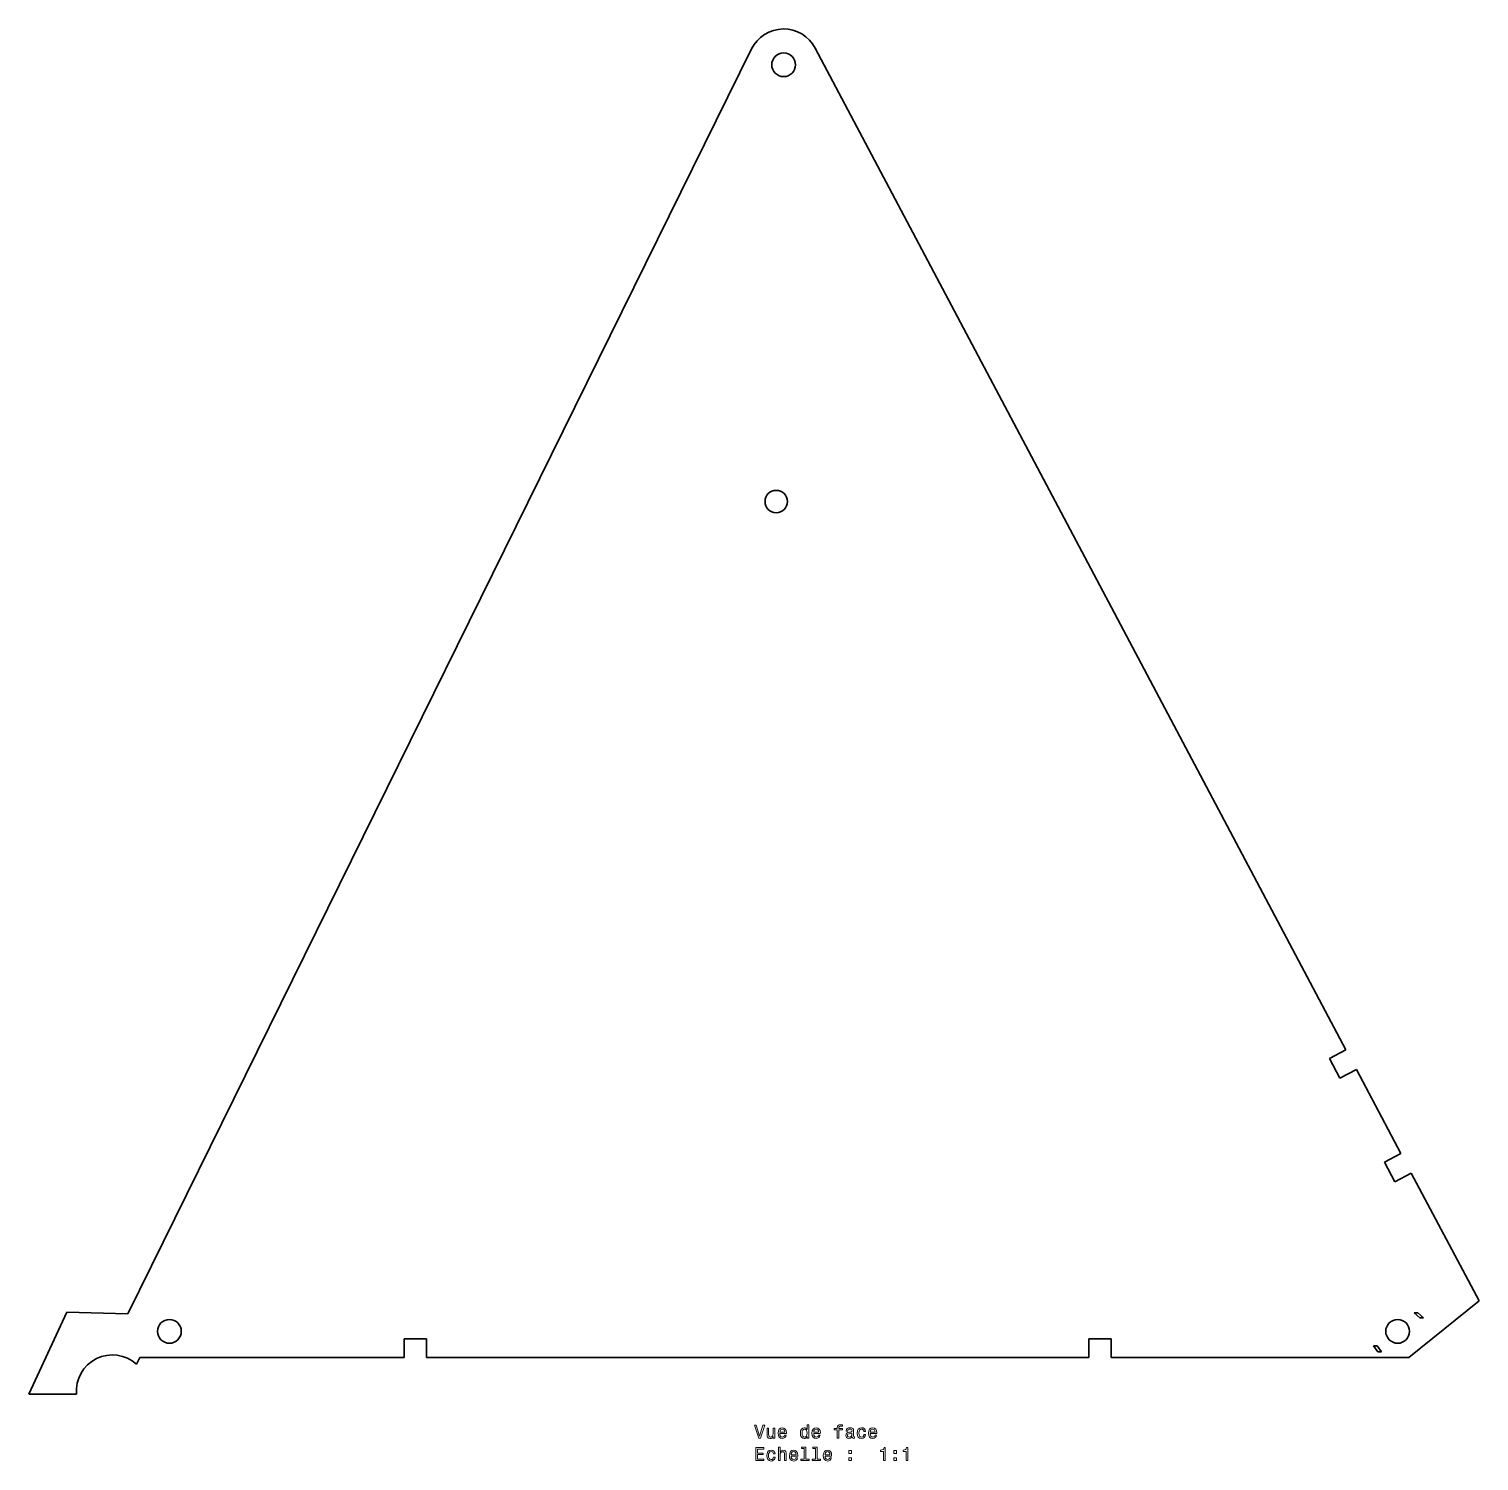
# Model space of a CAD drawing. Extents: x 102 to 492, y 9 to 393.
import ezdxf

# ---------------------------------------------------------------- set-up
doc = ezdxf.new("R2010")
doc.units = 0

msp = doc.modelspace()

# ---------------------------------------------------------------- linework, layer by layer
at = {"color": 7, "lineweight": 35}
for p, q in [((296.34903, 388.061981), (128.729385, 48.11322)), ((456.050842, 119.065338), (313.464111, 388.309662)), ((470.796783, 91.220825), (458.83548, 113.807159)), ((491.788055, 51.583305), (473.581421, 85.962654)), ((472.966095, 36.424694), (491.788055, 51.583305)), ((112.340462, 48.616867), (102.211945, 26.57687)), ((132.013809, 36.424694), (202.966095, 36.424694)), ((208.966095, 36.424694), (386.966095, 36.424694)), ((472.966095, 36.424694), (392.966095, 36.424694))]:
    msp.add_line(p, q, dxfattribs=at)
at = {"color": 7, "lineweight": 35, "ltscale": 0.125}
for p, q in [((451.632233, 116.725311), (456.050842, 119.065338)), ((454.41684, 111.467133), (458.83548, 113.807159)), ((466.378143, 88.880798), (470.796783, 91.220825)), ((469.162781, 83.622635), (473.581421, 85.962654)), ((202.966095, 36.424694), (202.966095, 41.424694)), ((208.966095, 41.424694), (208.966095, 36.424694)), ((386.966095, 41.424694), (386.966095, 36.424694)), ((392.966095, 36.424694), (392.966095, 41.424694))]:
    msp.add_line(p, q, dxfattribs=at)
at = {"color": 7, "lineweight": 35, "ltscale": 0.14875}
for p, q in [((454.41684, 111.467133), (451.632233, 116.725311)), ((469.162781, 83.622635), (466.378143, 88.880798))]:
    msp.add_line(p, q, dxfattribs=at)
at = {"color": 7, "lineweight": 35, "ltscale": 0.409917}
msp.add_line((128.729385, 48.11322), (112.340462, 48.616867), dxfattribs=at)
at = {"color": 7, "lineweight": 35, "ltscale": 0.025}
for p, q in [((474.389923, 48.428967), (475.389923, 48.428967)), ((476.883728, 47.09911), (475.883728, 47.09911)), ((464.454285, 39.570766), (463.454285, 39.570766)), ((464.604706, 37.934761), (465.604706, 37.934761))]:
    msp.add_line(p, q, dxfattribs=at)
at = {"color": 7, "lineweight": 35, "ltscale": 0.05}
for p, q in [((474.389923, 48.428967), (475.883728, 47.09911)), ((475.389923, 48.428967), (476.883728, 47.09911)), ((463.454285, 39.570766), (464.604706, 37.934761)), ((464.454285, 39.570766), (465.604706, 37.934761))]:
    msp.add_line(p, q, dxfattribs=at)
at = {"color": 7, "lineweight": 35, "ltscale": 0.15}
for p, q in [((202.966095, 41.424694), (208.966095, 41.424694)), ((392.966095, 41.424694), (386.966095, 41.424694))]:
    msp.add_line(p, q, dxfattribs=at)
at = {"color": 7, "lineweight": 35, "ltscale": 0.05082}
msp.add_line((131.114838, 34.601467), (132.013809, 36.424694), dxfattribs=at)
at = {"color": 7, "lineweight": 35, "ltscale": 0.319304}
msp.add_line((102.211945, 26.57687), (114.9841, 26.57687), dxfattribs=at)
at = {"color": 7, "lineweight": 13}
for points in [[(299.395538, 18.225285), (298.518005, 15.244738), (297.615265, 18.225285), (297.136169, 18.225285), (298.265839, 14.720242), (298.770172, 14.720242), (299.874634, 18.225285)], [(302.597992, 17.428455), (302.154175, 17.428455), (302.154175, 15.865054), (302.10376, 15.501942), (301.957489, 15.239694), (301.73056, 15.078311), (301.432983, 15.027879), (301.195953, 15.068224), (301.044678, 15.189261), (300.958923, 15.396034), (300.938751, 15.688541), (300.938751, 17.428455), (300.494965, 17.428455), (300.494965, 15.648195), (300.510101, 15.290126), (300.605896, 14.992576), (300.898407, 14.720242), (301.367432, 14.62442), (301.619598, 14.659723), (301.836456, 14.750501), (302.023041, 14.906841), (302.174347, 15.133786), (302.174347, 14.720242), (302.597992, 14.720242)], [(303.934448, 15.945745), (305.709656, 15.945745), (305.714691, 16.152517), (305.634003, 16.732489), (305.412109, 17.166206), (305.059082, 17.428455), (304.590057, 17.524277), (304.131134, 17.423412), (303.778107, 17.140991), (303.551147, 16.682056), (303.470459, 16.07687), (303.546112, 15.456553), (303.773041, 15.002663), (304.121033, 14.720242), (304.574921, 14.62442), (304.968292, 14.689982), (305.291077, 14.861452), (305.528107, 15.133786), (305.664276, 15.496899), (305.225494, 15.496899), (305.134735, 15.29517), (305.003601, 15.143872), (304.630402, 15.022835), (304.342926, 15.078311), (304.126068, 15.254824), (303.984863, 15.542288), (303.934448, 15.930616)], [(303.934448, 16.318945), (303.989929, 16.666927), (304.126068, 16.924131), (304.332855, 17.080471), (304.605194, 17.135948), (304.872467, 17.080471), (305.079254, 16.924131), (305.205322, 16.666927), (305.250732, 16.318945)], [(311.28241, 15.138829), (311.28241, 14.720242), (311.726227, 14.720242), (311.726227, 18.341278), (311.287476, 18.341278), (311.287476, 17.01491), (310.949554, 17.398195), (310.742798, 17.488974), (310.505768, 17.524277), (310.077087, 17.423412), (309.744232, 17.140991), (309.527374, 16.687099), (309.451721, 16.07687), (309.527374, 15.46664), (309.744232, 15.007706), (310.077087, 14.720242), (310.505768, 14.62442), (310.742798, 14.659723), (310.95462, 14.750501)], [(310.581421, 17.125862), (310.873932, 17.055256), (311.095825, 16.85857), (311.226959, 16.53076), (311.277374, 16.07687), (311.226959, 15.617936), (311.095825, 15.290126), (310.873932, 15.088397), (310.581421, 15.022835), (310.304047, 15.088397), (310.092224, 15.290126), (309.951019, 15.622979), (309.905609, 16.07687), (309.951019, 16.525717), (310.092224, 16.853527), (310.304047, 17.055256)], [(313.042511, 15.945745), (314.817719, 15.945745), (314.822754, 16.152517), (314.742065, 16.732489), (314.520172, 17.166206), (314.167145, 17.428455), (313.69812, 17.524277), (313.239197, 17.423412), (312.886169, 17.140991), (312.65921, 16.682056), (312.578522, 16.07687), (312.654175, 15.456553), (312.881134, 15.002663), (313.229095, 14.720242), (313.682983, 14.62442), (314.076355, 14.689982), (314.399139, 14.861452), (314.636169, 15.133786), (314.772339, 15.496899), (314.333588, 15.496899), (314.242798, 15.29517), (314.111664, 15.143872), (313.738464, 15.022835), (313.451019, 15.078311), (313.234161, 15.254824), (313.092926, 15.542288), (313.042511, 15.930616)], [(313.042511, 16.318945), (313.097992, 16.666927), (313.234161, 16.924131), (313.440918, 17.080471), (313.713257, 17.135948), (313.98056, 17.080471), (314.187317, 16.924131), (314.313416, 16.666927), (314.358795, 16.318945)], [(319.341492, 16.959435), (319.341492, 14.720242), (319.785309, 14.720242), (319.785309, 16.959435), (320.793945, 16.959435), (320.793945, 17.337677), (319.785309, 17.337677), (319.785309, 17.504103), (319.820618, 17.705832), (319.936615, 17.841999), (320.133301, 17.922691), (320.41571, 17.95295), (320.793945, 17.932777), (320.793945, 18.316063), (320.31485, 18.341278), (319.881134, 18.295891), (319.578522, 18.159723), (319.396973, 17.922691), (319.341492, 17.584795), (319.341492, 17.337677), (318.529541, 17.337677), (318.529541, 16.959435)], [(323.371033, 15.073268), (323.371033, 15.058138), (323.39624, 14.886668), (323.471893, 14.765631), (323.789612, 14.669809), (324.036743, 14.710155), (324.036743, 15.053095), (323.930847, 15.037965), (323.789612, 15.103527), (323.764404, 15.305256), (323.764404, 16.707273), (323.703888, 17.065342), (323.527374, 17.317503), (323.219727, 17.4688), (322.786011, 17.524277), (322.362396, 17.463757), (322.049713, 17.292288), (321.853027, 17.024996), (321.787476, 16.67197), (321.787476, 16.641712), (322.185883, 16.641712), (322.221191, 16.853527), (322.332123, 17.004824), (322.513702, 17.095602), (322.770905, 17.130905), (323.018005, 17.105688), (323.194519, 17.030041), (323.300446, 16.898916), (323.335724, 16.71736), (323.315552, 16.505545), (323.234863, 16.399637), (323.033142, 16.349205), (322.654907, 16.308859), (322.221191, 16.218081), (321.913544, 16.056698), (321.731995, 15.804536), (321.676514, 15.431336), (321.726959, 15.098484), (321.883301, 14.851365), (322.135437, 14.695025), (322.483429, 14.63955), (322.952454, 14.745458)], [(323.320618, 15.668368), (323.260101, 15.40612), (323.098694, 15.204391), (322.856628, 15.073268), (322.559082, 15.027879), (322.367432, 15.053095), (322.231262, 15.133786), (322.145538, 15.274997), (322.120331, 15.471683), (322.140503, 15.648195), (322.221191, 15.774276), (322.543945, 15.915486), (322.952454, 15.976006), (323.320618, 16.097042)], [(326.523041, 16.53076), (326.961823, 16.53076), (326.871033, 16.934219), (326.654175, 17.251942), (326.316284, 17.448627), (325.877533, 17.524277), (325.393372, 17.423412), (325.025208, 17.140991), (324.793213, 16.682056), (324.712524, 16.066784), (324.788177, 15.456553), (325.015137, 15.002663), (325.373199, 14.720242), (325.862396, 14.62442), (326.296112, 14.700068), (326.634003, 14.911884), (326.865997, 15.244738), (326.966858, 15.688541), (326.543213, 15.688541), (326.46759, 15.40612), (326.326355, 15.194305), (326.124634, 15.063181), (325.877533, 15.022835), (325.569885, 15.088397), (325.347992, 15.290126), (325.211823, 15.617936), (325.166412, 16.081913), (325.211823, 16.535803), (325.353027, 16.863613), (325.579956, 17.065342), (325.877533, 17.135948), (326.139771, 17.090559), (326.336456, 16.974564), (326.46759, 16.782921)], [(328.222626, 15.945745), (329.997833, 15.945745), (330.002869, 16.152517), (329.92218, 16.732489), (329.700287, 17.166206), (329.34726, 17.428455), (328.878235, 17.524277), (328.419312, 17.423412), (328.066284, 17.140991), (327.839325, 16.682056), (327.758636, 16.07687), (327.83429, 15.456553), (328.061249, 15.002663), (328.40921, 14.720242), (328.863098, 14.62442), (329.25647, 14.689982), (329.579254, 14.861452), (329.816284, 15.133786), (329.952454, 15.496899), (329.513672, 15.496899), (329.422913, 15.29517), (329.291779, 15.143872), (328.918579, 15.022835), (328.631134, 15.078311), (328.414276, 15.254824), (328.273041, 15.542288), (328.222626, 15.930616)], [(328.222626, 16.318945), (328.278107, 16.666927), (328.414276, 16.924131), (328.621033, 17.080471), (328.893372, 17.135948), (329.160675, 17.080471), (329.367432, 16.924131), (329.49353, 16.666927), (329.53891, 16.318945)], [(297.458923, 8.673411), (299.677948, 8.673411), (299.677948, 9.097042), (297.922913, 9.097042), (297.922913, 10.282201), (299.486298, 10.282201), (299.486298, 10.700788), (297.922913, 10.700788), (297.922913, 11.749781), (299.637604, 11.749781), (299.637604, 12.173411), (297.458923, 12.173411)], [(303.546112, 8.673411), (303.989929, 8.673411), (303.989929, 10.236812), (304.035309, 10.594881), (304.181549, 10.857129), (304.408508, 11.018513), (304.71109, 11.079031), (304.953156, 11.028599), (305.104462, 10.892431), (305.180115, 10.665486), (305.205322, 10.362892), (305.205322, 8.673411), (305.649139, 8.673411), (305.649139, 10.453671), (305.628967, 10.81174), (305.538177, 11.10929), (305.240631, 11.381624), (304.776672, 11.477446), (304.524506, 11.442143), (304.307648, 11.346322), (304.126068, 11.195025), (303.989929, 10.988253), (303.989929, 12.294449), (303.546112, 12.294449)], [(310.500732, 11.92125), (310.500732, 9.04661), (309.587891, 9.04661), (309.587891, 8.673411), (311.852295, 8.673411), (311.852295, 9.04661), (310.944519, 9.04661), (310.944519, 12.294449), (309.804749, 12.294449), (309.804749, 11.92125)], [(313.536743, 11.92125), (313.536743, 9.04661), (312.623932, 9.04661), (312.623932, 8.673411), (314.888336, 8.673411), (314.888336, 9.04661), (313.98056, 9.04661), (313.98056, 12.294449), (312.84079, 12.294449), (312.84079, 11.92125)], [(331.823486, 8.673411), (332.28241, 8.673411), (332.28241, 12.198627), (331.939484, 12.198627), (331.848694, 11.890991), (331.667145, 11.684218), (331.389771, 11.563181), (331.00647, 11.522835), (331.00647, 11.164766), (331.823486, 11.164766)], [(337.895538, 8.673411), (338.354462, 8.673411), (338.354462, 12.198627), (338.011536, 12.198627), (337.920746, 11.890991), (337.739197, 11.684218), (337.461823, 11.563181), (337.078522, 11.522835), (337.078522, 11.164766), (337.895538, 11.164766)], [(302.234863, 10.483931), (302.673645, 10.483931), (302.582855, 10.887388), (302.365997, 11.205112), (302.028107, 11.401797), (301.589325, 11.477446), (301.105194, 11.376581), (300.73703, 11.09416), (300.505035, 10.635227), (300.424347, 10.019953), (300.5, 9.409722), (300.726959, 8.955832), (301.085022, 8.673411), (301.574219, 8.57759), (302.007935, 8.653238), (302.345825, 8.865054), (302.57782, 9.197907), (302.67868, 9.641711), (302.255035, 9.641711), (302.179382, 9.35929), (302.038177, 9.147474), (301.836456, 9.016351), (301.589325, 8.976005), (301.281708, 9.041567), (301.059784, 9.243296), (300.923645, 9.571106), (300.878235, 10.035083), (300.923645, 10.488974), (301.06485, 10.816783), (301.291779, 11.018513), (301.589325, 11.089117), (301.851593, 11.043728), (302.048279, 10.927734), (302.179382, 10.736092)], [(306.970459, 9.898915), (308.745667, 9.898915), (308.750732, 10.105688), (308.670044, 10.685659), (308.44812, 11.119377), (308.095093, 11.381624), (307.626068, 11.477446), (307.167145, 11.376581), (306.814117, 11.09416), (306.587189, 10.635227), (306.50647, 10.03004), (306.582123, 9.409722), (306.809082, 8.955832), (307.157074, 8.673411), (307.610962, 8.57759), (308.004333, 8.643152), (308.327087, 8.814622), (308.564117, 9.086956), (308.700287, 9.450068), (308.261536, 9.450068), (308.170746, 9.24834), (308.039612, 9.097042), (307.666412, 8.976005), (307.378967, 9.031481), (307.162109, 9.207994), (307.020905, 9.495458), (306.970459, 9.883786)], [(306.970459, 10.272115), (307.02594, 10.620097), (307.162109, 10.877302), (307.368866, 11.033642), (307.641205, 11.089117), (307.908508, 11.033642), (308.115265, 10.877302), (308.241364, 10.620097), (308.286743, 10.272115)], [(316.078522, 9.898915), (317.85376, 9.898915), (317.858795, 10.105688), (317.778107, 10.685659), (317.556183, 11.119377), (317.203186, 11.381624), (316.734161, 11.477446), (316.275208, 11.376581), (315.92218, 11.09416), (315.695251, 10.635227), (315.614563, 10.03004), (315.690216, 9.409722), (315.917145, 8.955832), (316.265137, 8.673411), (316.719025, 8.57759), (317.112396, 8.643152), (317.43515, 8.814622), (317.67218, 9.086956), (317.80835, 9.450068), (317.369598, 9.450068), (317.278809, 9.24834), (317.147705, 9.097042), (316.774506, 8.976005), (316.48703, 9.031481), (316.270172, 9.207994), (316.128967, 9.495458), (316.078522, 9.883786)], [(316.078522, 10.272115), (316.134003, 10.620097), (316.270172, 10.877302), (316.476959, 11.033642), (316.749268, 11.089117), (317.016571, 11.033642), (317.223328, 10.877302), (317.349426, 10.620097), (317.394806, 10.272115)], [(322.458221, 10.630184), (323.154175, 10.630184), (323.154175, 11.381624), (322.458221, 11.381624)], [(322.458221, 8.673411), (323.154175, 8.673411), (323.154175, 9.424852), (322.458221, 9.424852)], [(334.602295, 10.630184), (335.298279, 10.630184), (335.298279, 11.381624), (334.602295, 11.381624)], [(334.602295, 8.673411), (335.298279, 8.673411), (335.298279, 9.424852), (334.602295, 9.424852)]]:
    msp.add_lwpolyline(points, close=True, dxfattribs=at)
at = {"color": 7, "lineweight": 35}
for centre, radius in [((304.969879, 383.811279), 3.2), ((302.966095, 266.424683), 3), ((139.934891, 43.424694), 3.2), ((469.934906, 43.424694), 3.2)]:
    msp.add_circle(centre, radius, dxfattribs=at)
for centre, radius, start, end in [((304.969879, 383.811279), 9.611848, 27.904852, 153.753323), ((124.629265, 27.413511), 9.681387, 47.94062, 184.957538)]:
    msp.add_arc(centre, radius, start, end, dxfattribs=at)

doc.saveas('drawing.dxf')
